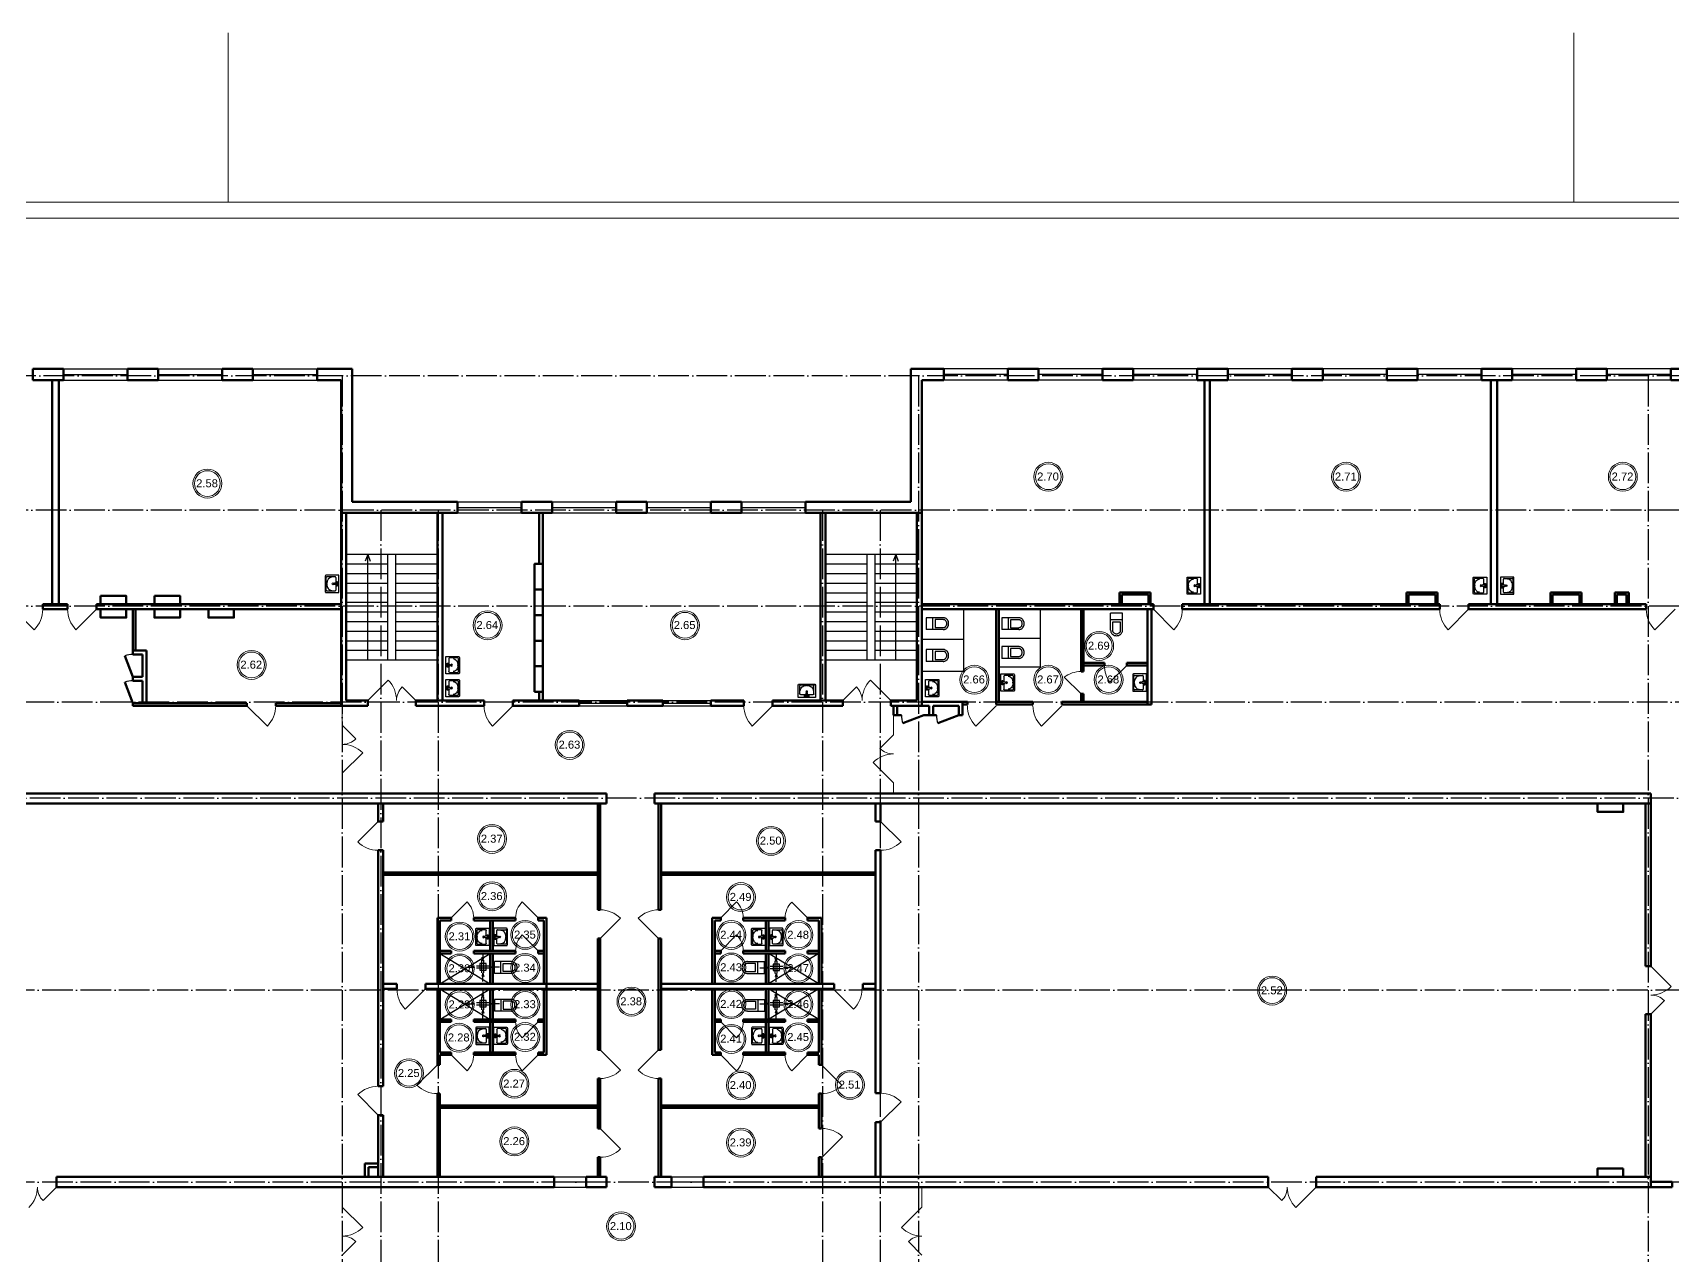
# Model space of a CAD drawing. Header units: millimetres. Extents: x 1982 to 10001982, y -1005230 to 4320529.
# Drawn here: x 2373220 to 2424440, y 1287250 to 1325444 of the extents above; entities that cross this region are included whole.
import ezdxf
from ezdxf.enums import TextEntityAlignment as Align

# ---------------------------------------------------------------- set-up
doc = ezdxf.new("R2010")
doc.units = ezdxf.units.MM
doc.linetypes.add('ACAD_ISO04W100', pattern=[30, 24, -3, 0, -3])
for name, color, linetype, lineweight in [('Level 50', 7, 'Continuous', 0), ('Двери', 250, 'Continuous', 5), ('Стены', 7, 'Continuous', 50)]:
    doc.layers.add(name, color=color, linetype=linetype, lineweight=lineweight)
for name, color, linetype in [('SANTEH', 7, 'Continuous'), ('Окна', 127, 'Continuous'), ('Оси', 30, 'Continuous'), ('размеры оси', 163, 'Continuous'), ('Сантехника', 7, 'Continuous')]:
    doc.layers.add(name, color=color, linetype=linetype)
doc.styles.add('Style-Arial', font='arial.ttf')

# ---------------------------------------------------------------- blocks, each defined once
blk = doc.blocks.new('Rac7')
at = {"color": 0}
for p, q in [((-39501, -24232), (-39501, -23830)), ((-39474, -23808), (-38988, -23808)), ((-39457, -23859), (-39457, -24115)), ((-39032, -23838), (-39430, -23838)), ((-39221, -23855), (-39241, -23855)), ((-39005, -24115), (-39005, -23859)), ((-39005, -23859), (-39005, -23859)), ((-38961, -23830), (-38961, -24232)), ((-38961, -24232), (-39501, -24232)), ((-39430, -24136), (-39253, -24136)), ((-39297, -24164), (-39253, -24164)), ((-39297, -24194), (-39297, -24164)), ((-39165, -24194), (-39297, -24194)), ((-39253, -24186), (-39253, -24094)), ((-39253, -24186), (-39209, -24186)), ((-39209, -24186), (-39209, -24094)), ((-39209, -24136), (-39032, -24136)), ((-39209, -24164), (-39165, -24164)), ((-39165, -24164), (-39165, -24194))]:
    blk.add_line(p, q, dxfattribs=at)
at = {"color": 0, "extrusion": (0, 0, -1)}
for centre, major_axis, start_param, end_param in [((-39474, -23830), (-27, 0), 0, 1.570796), ((-39430, -23859), (-27, 0), 0, 1.570796), ((-39241, -24007), (-194, 0), 0, 1.570796), ((-39221, -24007), (-194, 0), 1.570796, 3.141593), ((-39032, -23859), (-27, 0), 1.570796, 3.141593), ((-38988, -23830), (-27, 0), 1.570796, 3.141593), ((-39430, -24115), (-27, 0), -1.570796, 0), ((-39231, -24104), (-25.3, 0), 0.552816, 2.588777), ((-39032, -24115), (-27, 0), -3.141593, -1.570796)]:
    blk.add_ellipse(centre, major_axis=major_axis, ratio=0.785714, start_param=start_param, end_param=end_param, dxfattribs=at)
blk.add_ellipse((-39231, -24048), major_axis=(-27.9, 0), ratio=0.785714, dxfattribs=at)
blk = doc.blocks.new('WC With Cistern_103')
at = {"layer": 'SANTEH', "linetype": 'Continuous'}
for p, q in [((0, 170), (0, 700)), ((370, 700), (0, 700)), ((370, 170), (370, 700)), ((370, 500), (0, 500)), ((60, 425), (60, 170)), ((310, 425), (60, 425)), ((310, 170), (310, 425))]:
    blk.add_line(p, q, dxfattribs=at)
for points in [[(0, 170), (1, 151), (4, 133), (10, 115), (17, 97), (27, 81), (38, 66), (51, 52), (65, 40)], [(60, 170), (61, 158), (63, 146), (66, 135), (71, 124), (77, 114), (84, 104), (92, 96), (101, 88)], [(65, 40), (92, 23), (122, 10), (153, 3), (185, 0), (217, 3), (248, 10), (278, 23), (305, 40)], [(101, 88), (120, 76), (141, 67), (163, 62), (185, 60), (207, 62), (229, 67), (250, 76), (269, 88)], [(269, 88), (278, 96), (286, 104), (293, 114), (299, 124), (304, 135), (307, 146), (309, 158), (310, 170)], [(305, 40), (319, 52), (332, 66), (343, 81), (353, 97), (360, 115), (366, 133), (369, 151), (370, 170)]]:
    blk.add_lwpolyline(points, dxfattribs=at)
blk = doc.blocks.new('*U49')
at = {"color": 7, "linetype": 'Continuous', "lineweight": 0}
for p, q in [((-21.025, 29.7), (-21.025, 34.988)), ((21.025, 29.7), (21.025, 34.988))]:
    blk.add_line(p, q, dxfattribs=at)
at = {"color": 7, "linetype": 'Continuous', "lineweight": 0, "flags": 128}
blk.add_lwpolyline([(63.075, 29.7), (63.075, -29.7), (-63.075, -29.7), (-63.075, 29.7), (63.075, 29.7)], close=True, dxfattribs=at)
at = {"layer": 'Level 50', "color": 7, "linetype": 'Continuous', "lineweight": 13}
blk.add_line((62.575, 29.2), (-61.075, 29.2), dxfattribs=at)
blk = doc.blocks.new('*U128')
at = {"layer": 'размеры оси', "color": 7}
for p, q in [((-259, -5), (-361, 25)), ((-196, 42), (203, 42)), ((-39, -186), (-39, 212)), ((-6, 191), (-36, 293)), ((-6, 449), (-6, 191)), ((-6, 191), (24, 293)), ((31, -186), (31, 212)), ((259, -5), (361, 25)), ((-517, -5), (-259, -5)), ((-259, -5), (-361, -35)), ((-196, -29), (203, -29)), ((-6, -191), (-36, -293)), ((-6, -449), (-6, -191)), ((-6, -191), (24, -293)), ((517, -5), (259, -5)), ((259, -5), (361, -35))]:
    blk.add_line(p, q, dxfattribs=at)
blk.add_3dface([(-102, -94), (98, -94), (98, 106), (-102, 106)], dxfattribs=at)

msp = doc.modelspace()

# ---------------------------------------------------------------- linework, layer by layer
for p, q in [((2385860.421, 1309140.265), (2383010.421, 1309140.265)), ((2384310.421, 1308840.265), (2383010.421, 1308840.265)), ((2383686.91, 1309140.265), (2383609.386, 1308932.421)), ((2383686.91, 1305840.265), (2383686.91, 1309140.265)), ((2383686.91, 1309140.265), (2383764.435, 1308932.421)), ((2384310.421, 1305840.265), (2384310.421, 1309140.265)), ((2384560.421, 1305840.265), (2384560.421, 1309140.265)), ((2385860.421, 1308840.265), (2384560.421, 1308840.265)), ((2400840.421, 1309140.265), (2397990.421, 1309140.265)), ((2399290.421, 1308840.265), (2397990.421, 1308840.265)), ((2399290.421, 1305840.265), (2399290.421, 1309140.265)), ((2399540.421, 1305840.265), (2399540.421, 1309140.265)), ((2400840.421, 1308840.265), (2399540.421, 1308840.265)), ((2400180.41, 1309140.265), (2400102.885, 1308932.421)), ((2400180.41, 1305840.265), (2400180.41, 1309140.265)), ((2400180.41, 1309140.265), (2400257.935, 1308932.421)), ((2384310.421, 1308540.265), (2383010.421, 1308540.265)), ((2384310.421, 1308240.265), (2383010.421, 1308240.265)), ((2385860.421, 1308540.265), (2384560.421, 1308540.265)), ((2385860.421, 1308240.265), (2384560.421, 1308240.265)), ((2399290.421, 1308540.265), (2397990.421, 1308540.265)), ((2399290.421, 1308240.265), (2397990.421, 1308240.265)), ((2400840.421, 1308540.265), (2399540.421, 1308540.265)), ((2400840.421, 1308240.265), (2399540.421, 1308240.265)), ((2384310.421, 1307940.265), (2383010.421, 1307940.265)), ((2385860.421, 1307940.265), (2384560.421, 1307940.265)), ((2399290.421, 1307940.265), (2397990.421, 1307940.265)), ((2400840.421, 1307940.265), (2399540.421, 1307940.265)), ((2384310.421, 1307640.265), (2383010.421, 1307640.265)), ((2384310.421, 1307340.265), (2383010.421, 1307340.265)), ((2385860.421, 1307640.265), (2384560.421, 1307640.265)), ((2385860.421, 1307340.265), (2384560.421, 1307340.265)), ((2399290.421, 1307640.265), (2397990.421, 1307640.265)), ((2399290.421, 1307340.265), (2397990.421, 1307340.265)), ((2400840.421, 1307640.265), (2399540.421, 1307640.265)), ((2400840.421, 1307340.265), (2399540.421, 1307340.265)), ((2384310.421, 1307040.265), (2383010.421, 1307040.265)), ((2384310.421, 1306740.265), (2383010.421, 1306740.265)), ((2385860.421, 1307040.265), (2384560.421, 1307040.265)), ((2385860.421, 1306740.265), (2384560.421, 1306740.265)), ((2399290.421, 1307040.265), (2397990.421, 1307040.265)), ((2399290.421, 1306740.265), (2397990.421, 1306740.265)), ((2400840.421, 1307040.265), (2399540.421, 1307040.265)), ((2400840.421, 1306740.265), (2399540.421, 1306740.265)), ((2384310.421, 1306440.265), (2383010.421, 1306440.265)), ((2384310.421, 1306140.265), (2383010.421, 1306140.265)), ((2385860.421, 1306440.265), (2384560.421, 1306440.265)), ((2385860.421, 1306140.265), (2384560.421, 1306140.265)), ((2399290.421, 1306440.265), (2397990.421, 1306440.265)), ((2399290.421, 1306140.265), (2397990.421, 1306140.265)), ((2400840.421, 1306440.265), (2399540.421, 1306440.265)), ((2400840.421, 1306140.265), (2399540.421, 1306140.265)), ((2385860.421, 1305840.265), (2383010.421, 1305840.265)), ((2400840.421, 1305840.265), (2397990.421, 1305840.265)), ((2390286.195, 1304580.265), (2391786.195, 1304580.265)), ((2392905.421, 1304580.265), (2394405.421, 1304580.265)), ((2390286.195, 1304500.265), (2391786.195, 1304500.265)), ((2390286.195, 1304420.265), (2391786.195, 1304420.265)), ((2392905.421, 1304500.265), (2394405.421, 1304500.265)), ((2392905.421, 1304420.265), (2394405.421, 1304420.265)), ((2385940.421, 1295730.265), (2387514.975, 1296680.265)), ((2385940.421, 1296680.265), (2387514.975, 1295730.265)), ((2397780.421, 1295730.265), (2396205.867, 1296680.265)), ((2397780.421, 1296680.265), (2396205.867, 1295730.265)), ((2385940.421, 1295568.936), (2387514.975, 1294618.936)), ((2385940.421, 1294618.936), (2387514.975, 1295568.936)), ((2397780.421, 1295568.936), (2396205.867, 1294618.936)), ((2397780.421, 1294618.936), (2396205.867, 1295568.936)), ((2389504.975, 1289700.265), (2390504.975, 1289700.265)), ((2389504.975, 1289540.265), (2390504.975, 1289540.265)), ((2389504.975, 1289380.265), (2390504.975, 1289380.265)), ((2393174.975, 1289700.265), (2394174.975, 1289700.265)), ((2393174.975, 1289540.265), (2394174.975, 1289540.265)), ((2393174.975, 1289380.265), (2394174.975, 1289380.265))]:
    msp.add_line(p, q)
at = {"color": 7, "linetype": 'Continuous', "lineweight": 13}
for centre, radius in [((2378674.779, 1311360.483), 452.013), ((2378674.779, 1311360.483), 402.013), ((2404948.592, 1311572.469), 452.013), ((2404948.592, 1311572.469), 402.013), ((2414252.143, 1311572.469), 452.013), ((2414252.143, 1311572.469), 402.013), ((2422897.8, 1311572.469), 452.013), ((2422897.8, 1311572.469), 402.013), ((2387430.623, 1306932.728), 452.013), ((2387430.623, 1306932.728), 402.013), ((2393596.351, 1306932.728), 452.013), ((2393596.351, 1306932.728), 402.013), ((2406537.394, 1306287.13), 452.013), ((2406537.394, 1306287.13), 402.013), ((2380055.506, 1305693.695), 452.013), ((2380055.506, 1305693.695), 402.013), ((2402637.973, 1305231.394), 452.013), ((2402637.973, 1305231.394), 402.013), ((2404948.592, 1305231.394), 452.013), ((2404948.592, 1305231.394), 402.013), ((2406832.62, 1305231.394), 452.013), ((2406832.62, 1305231.394), 402.013), ((2389997.102, 1303194.525), 452.013), ((2389997.102, 1303194.525), 402.013), ((2387568.802, 1300257.176), 452.013), ((2387568.802, 1300257.176), 402.013), ((2396285.547, 1300196.837), 452.013), ((2396285.547, 1300196.837), 402.013), ((2387568.802, 1298464.384), 452.013), ((2387568.802, 1298464.384), 402.013), ((2395345.073, 1298438.679), 452.013), ((2395345.073, 1298438.679), 402.013), ((2386559.52, 1297206.726), 452.013), ((2386559.52, 1297206.726), 402.013), ((2388606.045, 1297259.761), 452.013), ((2388606.045, 1297259.761), 402.013), ((2395047.301, 1297255.768), 452.013), ((2395047.301, 1297255.768), 402.013), ((2397142.225, 1297254.962), 452.013), ((2397142.225, 1297254.962), 402.013), ((2386559.52, 1296208.489), 452.013), ((2386559.52, 1296208.489), 402.013), ((2388606.045, 1296227.287), 452.013), ((2388606.045, 1296227.287), 402.013), ((2395047.301, 1296239.675), 452.013), ((2395047.301, 1296239.675), 402.013), ((2397142.225, 1296212.035), 452.013), ((2397142.225, 1296212.035), 402.013), ((2411941.763, 1295518.586), 452.013), ((2411941.763, 1295518.586), 402.013), ((2386559.52, 1295079.494), 452.013), ((2386559.52, 1295079.494), 402.013), ((2388606.045, 1295085.88), 452.013), ((2388606.045, 1295085.88), 402.013), ((2391925.501, 1295174.453), 452.013), ((2391925.501, 1295174.453), 402.013), ((2395047.301, 1295094.175), 452.013), ((2395047.301, 1295094.175), 402.013), ((2397142.225, 1295087.765), 452.013), ((2397142.225, 1295087.765), 402.013), ((2386538.283, 1294046.685), 452.013), ((2386538.283, 1294046.685), 402.013), ((2388606.045, 1294066.811), 452.013), ((2388606.045, 1294066.811), 402.013), ((2395047.301, 1294008.568), 452.013), ((2395047.301, 1294008.568), 402.013), ((2397142.225, 1294059.408), 452.013), ((2397142.225, 1294059.408), 402.013), ((2384976.464, 1292934.641), 452.013), ((2384976.464, 1292934.641), 402.013), ((2388268.877, 1292605.619), 452.013), ((2388268.877, 1292605.619), 402.013), ((2395345.073, 1292560.211), 452.013), ((2395345.073, 1292560.211), 402.013), ((2398751.48, 1292573.065), 452.013), ((2398751.48, 1292573.065), 402.013), ((2388268.877, 1290805.883), 452.013), ((2388268.877, 1290805.883), 402.013), ((2395345.073, 1290767.394), 452.013), ((2395345.073, 1290767.394), 402.013), ((2391601.514, 1288153.164), 452.013), ((2391601.514, 1288153.164), 402.013)]:
    msp.add_circle(centre, radius, dxfattribs=at)
at = {"layer": 'SANTEH'}
for p, q in [((2402300.421, 1307430.265), (2402300.421, 1305485.946)), ((2404700.421, 1305630.265), (2404700.421, 1307430.265)), ((2402300.421, 1306483.371), (2401023.406, 1306483.371)), ((2403400.421, 1306530.265), (2404700.421, 1306530.265)), ((2403400.421, 1305630.265), (2404700.421, 1305630.265)), ((2402300.421, 1305485.946), (2401023.406, 1305485.946))]:
    msp.add_line(p, q, dxfattribs=at)
for centre, start, end in [((2376350.421, 1305320.265), 90, 111.0579294), ((2376350.421, 1304500.265), 90, 111.0579294), ((2401057.315, 1304120.265), 180, 201.0579294), ((2402150.421, 1304120.265), 180, 201.0579294)]:
    msp.add_arc(centre, 700, start, end, dxfattribs=at)
at = {"layer": 'Двери'}
for p, q in [((2372631.927, 1307430.265), (2373268.323, 1306793.869)), ((2375205.971, 1307430.265), (2374569.575, 1306793.869)), ((2408233.464, 1307430.265), (2408869.86, 1306793.869)), ((2418077.867, 1307430.265), (2417441.471, 1306793.869)), ((2424529.252, 1307430.265), (2423892.856, 1306793.869)), ((2407400.421, 1305680.265), (2406871.931, 1305151.775)), ((2383685.421, 1304580.265), (2384321.817, 1305216.661)), ((2400030.421, 1304580.265), (2399394.025, 1305216.661)), ((2405970.421, 1304785.573), (2405441.931, 1305314.064)), ((2385185.421, 1304580.265), (2384761.157, 1305004.529)), ((2398530.421, 1304580.265), (2398954.685, 1305004.529)), ((2379912.512, 1304420.265), (2380548.908, 1303783.869)), ((2382890.421, 1304420.265), (2382890.421, 1303810.265)), ((2388220.421, 1304420.265), (2387584.025, 1303783.869)), ((2396334.824, 1304420.265), (2395698.428, 1303783.869)), ((2400110.421, 1304120.265), (2400110.421, 1303510.265)), ((2403320.421, 1304420.265), (2402684.025, 1303783.869)), ((2405367.619, 1304420.265), (2404731.223, 1303783.869)), ((2382890.421, 1303810.265), (2383314.685, 1303386.001)), ((2400110.421, 1303510.265), (2399686.157, 1303086.001)), ((2382890.421, 1302310.265), (2383526.817, 1302946.661)), ((2400110.421, 1302010.265), (2399474.025, 1302646.661)), ((2382890.421, 1302310.265), (2382890.421, 1301680.265)), ((2400110.421, 1302010.265), (2400110.421, 1301690.265)), ((2384010.421, 1300800.929), (2383374.025, 1300164.533)), ((2399710.421, 1300800.929), (2400346.817, 1300164.533)), ((2386294.975, 1297791.594), (2386789.949, 1298286.569)), ((2389004.975, 1297791.594), (2388510, 1298286.569)), ((2394715.867, 1297791.594), (2395210.842, 1298286.569)), ((2397425.867, 1297790.265), (2396930.892, 1298285.24)), ((2390950.421, 1297140.929), (2391586.817, 1297777.326)), ((2392770.421, 1297140.929), (2392134.025, 1297777.326)), ((2389004.975, 1296761.594), (2388510, 1297256.569)), ((2394715.867, 1296761.594), (2395210.842, 1297256.569)), ((2423770.421, 1296280.265), (2424406.817, 1295643.869)), ((2385494.975, 1295570.265), (2384858.579, 1294933.869)), ((2398225.867, 1295570.265), (2398862.263, 1294933.869)), ((2423770.421, 1294780.265), (2424194.685, 1295204.529)), ((2389004.975, 1294538.936), (2388510, 1294043.961)), ((2394715.867, 1294538.936), (2395210.842, 1294043.961)), ((2386294.975, 1293508.936), (2386789.949, 1293013.961)), ((2389004.975, 1293508.936), (2388510, 1293013.961)), ((2390950.421, 1293670.929), (2391586.817, 1293034.533)), ((2392770.421, 1293670.929), (2392134.025, 1293034.533)), ((2394715.867, 1293508.936), (2395210.842, 1293013.961)), ((2397425.867, 1293510.265), (2396930.892, 1293015.29)), ((2385860.421, 1293199.6), (2385224.025, 1292563.204)), ((2397860.421, 1293199.6), (2398496.817, 1292563.204)), ((2384010.421, 1291630.929), (2383374.025, 1292267.326)), ((2399710.421, 1291410.929), (2400346.817, 1292047.326)), ((2390950.421, 1291210.929), (2391586.817, 1290574.533)), ((2397880.421, 1290310.929), (2398516.817, 1290947.326)), ((2373964.975, 1289380.265), (2373540.711, 1288956.001)), ((2382890.421, 1288750.265), (2382890.421, 1289380.265)), ((2401000.421, 1288750.265), (2401000.421, 1289380.265)), ((2411814.975, 1289380.265), (2412239.239, 1288956.001)), ((2413314.975, 1289380.265), (2412678.579, 1288743.869)), ((2382890.421, 1288750.265), (2383526.817, 1288113.869)), ((2401000.421, 1288750.265), (2400364.025, 1288113.869)), ((2382890.421, 1287250.265), (2383314.685, 1287674.529)), ((2401000.421, 1287250.265), (2400576.157, 1287674.529))]:
    msp.add_line(p, q, dxfattribs=at)
for centre, radius, start, end in [((2372631.927, 1307430.265), 900, 315, 0), ((2375205.971, 1307430.265), 900, 180, 225), ((2408233.464, 1307430.265), 900, 315, 0), ((2418077.867, 1307430.265), 900, 180, 225), ((2424529.252, 1307430.265), 900, 180, 225), ((2407600.421, 1305680.265), 900, 180, 215.959369), ((2383685.421, 1304580.265), 900, 0, 45), ((2400030.421, 1304580.265), 900, 135, 180), ((2405970.421, 1304585.573), 900, 90, 125.959369), ((2385185.421, 1304580.265), 600, 135, 180), ((2398530.421, 1304580.265), 600, 0, 45), ((2379912.512, 1304420.265), 900, 315, 0), ((2388220.421, 1304420.265), 900, 180, 225), ((2396334.824, 1304420.265), 900, 180, 225), ((2403320.421, 1304420.265), 900, 180, 225), ((2405367.619, 1304420.265), 900, 180, 225), ((2382890.421, 1303810.265), 600, 270, 315), ((2382890.421, 1302310.265), 900, 45, 90), ((2400110.421, 1303510.265), 600, 225, 270), ((2400110.421, 1302010.265), 900, 90, 135), ((2384010.421, 1300800.929), 900, 225, 270), ((2399710.421, 1300800.929), 900, 270, 315), ((2386294.975, 1297791.594), 700, 0, 45), ((2389004.975, 1297791.594), 700, 135, 180), ((2390950.421, 1297140.929), 900, 45, 90), ((2392770.421, 1297140.929), 900, 90, 135), ((2394715.867, 1297791.594), 700, 0, 45), ((2397425.867, 1297790.265), 700, 135, 180), ((2389004.975, 1296761.594), 700, 135, 180), ((2394715.867, 1296761.594), 700, 0, 45), ((2385494.975, 1295570.265), 900, 180, 225), ((2398225.867, 1295570.265), 900, 315, 0), ((2423770.421, 1296280.265), 900, 270, 315), ((2423770.421, 1294780.265), 600, 45, 90), ((2386294.975, 1293508.936), 900, 0, 0), ((2389004.975, 1294538.936), 700, 180, 225), ((2394715.867, 1294538.936), 700, 315, 0), ((2386294.975, 1293508.936), 700, 315, 0), ((2389004.975, 1293508.936), 700, 180, 225), ((2394715.867, 1293508.936), 700, 315, 0), ((2397425.867, 1293510.265), 700, 180, 225), ((2390950.421, 1293670.929), 900, 270, 315), ((2392770.421, 1293670.929), 900, 225, 270), ((2384010.421, 1291630.929), 900, 90, 135), ((2385860.421, 1293199.6), 900, 225, 270), ((2397860.421, 1293199.6), 900, 270, 315), ((2399710.421, 1291410.929), 900, 45, 90), ((2397880.421, 1290310.929), 900, 45, 90), ((2390950.421, 1291210.929), 900, 270, 315), ((2372464.975, 1289380.265), 900, 315, 0), ((2373964.975, 1289380.265), 600, 180, 225), ((2411814.975, 1289380.265), 600, 315, 0), ((2413314.975, 1289380.265), 900, 180, 225), ((2382890.421, 1288750.265), 900, 270, 315), ((2382890.421, 1287250.265), 600, 45, 90), ((2401000.421, 1288750.265), 900, 225, 270), ((2401000.421, 1287250.265), 600, 90, 135)]:
    msp.add_arc(centre, radius, start, end, dxfattribs=at)
at = {"layer": 'Окна'}
for p, q in [((2374180.421, 1314940.265), (2376180.421, 1314940.265)), ((2377140.421, 1314940.265), (2379140.421, 1314940.265)), ((2380100.421, 1314940.265), (2382100.421, 1314940.265)), ((2403680.421, 1314940.265), (2401680.421, 1314940.265)), ((2406640.421, 1314940.265), (2404640.421, 1314940.265)), ((2409600.421, 1314940.265), (2407600.421, 1314940.265)), ((2412560.421, 1314940.265), (2410560.421, 1314940.265)), ((2415520.421, 1314940.265), (2413520.421, 1314940.265)), ((2418480.421, 1314940.265), (2416480.421, 1314940.265)), ((2421440.421, 1314940.265), (2419440.421, 1314940.265)), ((2424400.421, 1314940.265), (2422400.421, 1314940.265)), ((2374180.421, 1314765.265), (2376180.421, 1314765.265)), ((2374180.421, 1314590.265), (2376180.421, 1314590.265)), ((2377140.421, 1314765.265), (2379140.421, 1314765.265)), ((2377140.421, 1314590.265), (2379140.421, 1314590.265)), ((2380100.421, 1314765.265), (2382100.421, 1314765.265)), ((2380100.421, 1314590.265), (2382100.421, 1314590.265)), ((2403680.421, 1314765.265), (2401680.421, 1314765.265)), ((2403680.421, 1314590.265), (2401680.421, 1314590.265)), ((2406640.421, 1314765.265), (2404640.421, 1314765.265)), ((2406640.421, 1314590.265), (2404640.421, 1314590.265)), ((2409600.421, 1314765.265), (2407600.421, 1314765.265)), ((2409600.421, 1314590.265), (2407600.421, 1314590.265)), ((2412560.421, 1314765.265), (2410560.421, 1314765.265)), ((2412560.421, 1314590.265), (2410560.421, 1314590.265)), ((2415520.421, 1314765.265), (2413520.421, 1314765.265)), ((2415520.421, 1314590.265), (2413520.421, 1314590.265)), ((2418480.421, 1314765.265), (2416480.421, 1314765.265)), ((2418480.421, 1314590.265), (2416480.421, 1314590.265)), ((2421440.421, 1314765.265), (2419440.421, 1314765.265)), ((2421440.421, 1314590.265), (2419440.421, 1314590.265)), ((2424400.421, 1314765.265), (2422400.421, 1314765.265)), ((2424400.421, 1314590.265), (2422400.421, 1314590.265)), ((2386485.421, 1310790.265), (2388485.421, 1310790.265)), ((2389445.421, 1310790.265), (2391445.421, 1310790.265)), ((2392405.421, 1310790.265), (2394405.421, 1310790.265)), ((2395365.421, 1310790.265), (2397365.421, 1310790.265)), ((2386485.421, 1310615.265), (2388485.421, 1310615.265)), ((2386485.421, 1310440.265), (2388485.421, 1310440.265)), ((2389445.421, 1310615.265), (2391445.421, 1310615.265)), ((2389445.421, 1310440.265), (2391445.421, 1310440.265)), ((2392405.421, 1310615.265), (2394405.421, 1310615.265)), ((2392405.421, 1310440.265), (2394405.421, 1310440.265)), ((2395365.421, 1310615.265), (2397365.421, 1310615.265)), ((2395365.421, 1310440.265), (2397365.421, 1310440.265)), ((2392405.421, 1304580.265), (2392905.421, 1304580.265))]:
    msp.add_line(p, q, dxfattribs=at)
at = {"layer": 'Оси', "linetype": 'ACAD_ISO04W100', "ltscale": 40}
for p, q in [((2428521.122, 1314730.265), (2343540.724, 1314730.265)), ((2382890.421, 1314730.265), (2382890.421, 1270708.888)), ((2400890.421, 1314730.265), (2400890.421, 1270708.888)), ((2423690.421, 1314730.265), (2423690.421, 1270708.888)), ((2428276.32, 1310530.265), (2343540.724, 1310530.265)), ((2384090.421, 1310530.265), (2384090.421, 1270708.888)), ((2385890.421, 1310530.265), (2385890.421, 1270708.888)), ((2397890.421, 1310530.265), (2397890.421, 1270708.888)), ((2399690.421, 1310530.265), (2399690.421, 1270708.888)), ((2428276.32, 1307530.265), (2343540.724, 1307530.265)), ((2427890.421, 1304530.265), (2343540.724, 1304530.265)), ((2434090.421, 1301530.265), (2343540.724, 1301530.265)), ((2434475.298, 1295530.265), (2343540.724, 1295530.265)), ((2434475.298, 1289530.265), (2343540.724, 1289530.265))]:
    msp.add_line(p, q, dxfattribs=at)
at = {"layer": 'Стены'}
for p, q in [((2373220.421, 1314940.265), (2374180.421, 1314940.265)), ((2373220.421, 1314590.265), (2373220.421, 1314940.265)), ((2374180.421, 1314590.265), (2374180.421, 1314940.265)), ((2376180.421, 1314940.265), (2377140.421, 1314940.265)), ((2376180.421, 1314590.265), (2376180.421, 1314940.265)), ((2377140.421, 1314590.265), (2377140.421, 1314940.265)), ((2379140.421, 1314940.265), (2380100.421, 1314940.265)), ((2379140.421, 1314590.265), (2379140.421, 1314940.265)), ((2380100.421, 1314590.265), (2380100.421, 1314940.265)), ((2382100.421, 1314940.265), (2383200.421, 1314940.265)), ((2382100.421, 1314590.265), (2382100.421, 1314940.265)), ((2383200.421, 1310790.265), (2383200.421, 1314940.265)), ((2400650.421, 1314940.265), (2400650.421, 1310790.265)), ((2401680.421, 1314940.265), (2400650.421, 1314940.265)), ((2401680.421, 1314590.265), (2401680.421, 1314940.265)), ((2404640.421, 1314940.265), (2403680.421, 1314940.265)), ((2403680.421, 1314590.265), (2403680.421, 1314940.265)), ((2404640.421, 1314590.265), (2404640.421, 1314940.265)), ((2407600.421, 1314940.265), (2406640.421, 1314940.265)), ((2406640.421, 1314590.265), (2406640.421, 1314940.265)), ((2407600.421, 1314590.265), (2407600.421, 1314940.265)), ((2410560.421, 1314940.265), (2409600.421, 1314940.265)), ((2409600.421, 1314590.265), (2409600.421, 1314940.265)), ((2410560.421, 1314590.265), (2410560.421, 1314940.265)), ((2413520.421, 1314940.265), (2412560.421, 1314940.265)), ((2412560.421, 1314590.265), (2412560.421, 1314940.265)), ((2413520.421, 1314590.265), (2413520.421, 1314940.265)), ((2416480.421, 1314940.265), (2415520.421, 1314940.265)), ((2415520.421, 1314590.265), (2415520.421, 1314940.265)), ((2416480.421, 1314590.265), (2416480.421, 1314940.265)), ((2419440.421, 1314940.265), (2418480.421, 1314940.265)), ((2418480.421, 1314590.265), (2418480.421, 1314940.265)), ((2419440.421, 1314590.265), (2419440.421, 1314940.265)), ((2422400.421, 1314940.265), (2421440.421, 1314940.265)), ((2421440.421, 1314590.265), (2421440.421, 1314940.265)), ((2422400.421, 1314590.265), (2422400.421, 1314940.265)), ((2425360.421, 1314940.265), (2424400.421, 1314940.265)), ((2424400.421, 1314590.265), (2424400.421, 1314940.265)), ((2373220.421, 1314590.265), (2374180.421, 1314590.265)), ((2373830.421, 1307590.265), (2373830.421, 1314590.265)), ((2374030.421, 1307590.265), (2374030.421, 1314590.265)), ((2376180.421, 1314590.265), (2377140.421, 1314590.265)), ((2379140.421, 1314590.265), (2380100.421, 1314590.265)), ((2382100.421, 1314590.265), (2382850.421, 1314590.265)), ((2382850.421, 1304420.265), (2382850.421, 1314590.265)), ((2401000.421, 1314590.265), (2401000.421, 1310440.265)), ((2401680.421, 1314590.265), (2401000.421, 1314590.265)), ((2404640.421, 1314590.265), (2403680.421, 1314590.265)), ((2407600.421, 1314590.265), (2406640.421, 1314590.265)), ((2410560.421, 1314590.265), (2409600.421, 1314590.265)), ((2409830.421, 1314590.265), (2409830.421, 1307590.265)), ((2409990.421, 1314590.265), (2409990.421, 1307590.265)), ((2413520.421, 1314590.265), (2412560.421, 1314590.265)), ((2416480.421, 1314590.265), (2415520.421, 1314590.265)), ((2419440.421, 1314590.265), (2418480.421, 1314590.265)), ((2418770.421, 1314590.265), (2418770.421, 1307590.265)), ((2418970.421, 1314590.265), (2418970.421, 1307590.265)), ((2422400.421, 1314590.265), (2421440.421, 1314590.265)), ((2425360.421, 1314590.265), (2424400.421, 1314590.265)), ((2386485.421, 1310790.265), (2383200.421, 1310790.265)), ((2386485.421, 1310790.265), (2386485.421, 1310440.265)), ((2389445.421, 1310790.265), (2388485.421, 1310790.265)), ((2388485.421, 1310790.265), (2388485.421, 1310440.265)), ((2389445.421, 1310790.265), (2389445.421, 1310440.265)), ((2392405.421, 1310790.265), (2391445.421, 1310790.265)), ((2391445.421, 1310790.265), (2391445.421, 1310440.265)), ((2392405.421, 1310790.265), (2392405.421, 1310440.265)), ((2395365.421, 1310790.265), (2394405.421, 1310790.265)), ((2394405.421, 1310790.265), (2394405.421, 1310440.265)), ((2395365.421, 1310790.265), (2395365.421, 1310440.265)), ((2400650.421, 1310790.265), (2397365.421, 1310790.265)), ((2397365.421, 1310790.265), (2397365.421, 1310440.265)), ((2386485.421, 1310440.265), (2382850.421, 1310440.265)), ((2383010.421, 1304580.265), (2383010.421, 1310440.265)), ((2385860.421, 1304580.265), (2385860.421, 1310440.265)), ((2386020.421, 1304580.265), (2386020.421, 1310440.265)), ((2389445.421, 1310440.265), (2388485.421, 1310440.265)), ((2389040.421, 1308850.265), (2389040.421, 1310440.265)), ((2389160.421, 1304580.265), (2389160.421, 1310440.265)), ((2392405.421, 1310440.265), (2391445.421, 1310440.265)), ((2395365.421, 1310440.265), (2394405.421, 1310440.265)), ((2401000.421, 1310440.265), (2397365.421, 1310440.265)), ((2397830.421, 1304580.265), (2397830.421, 1310440.265)), ((2397990.421, 1304580.265), (2397990.421, 1310440.265)), ((2400840.421, 1304580.265), (2400840.421, 1310440.265)), ((2401000.421, 1304420.265), (2401000.421, 1310440.265)), ((2407175.421, 1307955.265), (2407175.421, 1307590.265)), ((2407175.421, 1307955.265), (2408145.421, 1307955.265)), ((2407240.421, 1307890.265), (2407240.421, 1307590.265)), ((2407240.421, 1307890.265), (2408080.421, 1307890.265)), ((2408080.421, 1307890.265), (2408080.421, 1307590.265)), ((2408145.421, 1307955.265), (2408145.421, 1307590.265)), ((2416135.421, 1307955.265), (2416135.421, 1307590.265)), ((2416135.421, 1307955.265), (2417105.421, 1307955.265)), ((2416200.421, 1307890.265), (2417040.421, 1307890.265)), ((2416200.421, 1307890.265), (2416200.421, 1307590.265)), ((2417040.421, 1307890.265), (2417040.421, 1307590.265)), ((2417105.421, 1307955.265), (2417105.421, 1307590.265)), ((2420635.421, 1307955.265), (2420635.421, 1307590.265)), ((2420635.421, 1307955.265), (2421605.421, 1307955.265)), ((2420700.421, 1307890.265), (2420700.421, 1307590.265)), ((2420700.421, 1307890.265), (2421540.421, 1307890.265)), ((2421540.421, 1307890.265), (2421540.421, 1307590.265)), ((2421605.421, 1307955.265), (2421605.421, 1307590.265)), ((2422650.421, 1307955.265), (2422650.421, 1307590.265)), ((2422650.421, 1307955.265), (2423080.421, 1307955.265)), ((2422715.421, 1307890.265), (2422715.421, 1307590.265)), ((2422715.421, 1307890.265), (2423015.421, 1307890.265)), ((2423015.421, 1307890.265), (2423015.421, 1307590.265)), ((2423080.421, 1307955.265), (2423080.421, 1307590.265)), ((2373531.927, 1307590.265), (2374305.971, 1307590.265)), ((2373531.927, 1307590.265), (2373531.927, 1307430.265)), ((2373531.927, 1307430.265), (2374305.971, 1307430.265)), ((2374305.971, 1307590.265), (2374305.971, 1307430.265)), ((2375205.971, 1307590.265), (2382850.421, 1307590.265)), ((2375205.971, 1307590.265), (2375205.971, 1307430.265)), ((2375205.971, 1307430.265), (2382850.421, 1307430.265)), ((2376350.421, 1306140.265), (2376350.421, 1307430.265)), ((2376430.421, 1306140.265), (2376430.421, 1307430.265)), ((2401000.421, 1307590.265), (2408233.464, 1307590.265)), ((2401000.421, 1307430.265), (2408233.464, 1307430.265)), ((2403320.421, 1304540.265), (2403320.421, 1307430.265)), ((2403400.421, 1304540.265), (2403400.421, 1307430.265)), ((2405970.421, 1305485.573), (2405970.421, 1307430.265)), ((2406050.421, 1305485.573), (2406050.421, 1307430.265)), ((2408050.421, 1304460.265), (2408050.421, 1307430.265)), ((2408170.421, 1304460.265), (2408170.421, 1307430.265)), ((2408233.464, 1307590.265), (2408233.464, 1307430.265)), ((2409133.464, 1307590.265), (2417177.867, 1307590.265)), ((2409133.464, 1307590.265), (2409133.464, 1307430.265)), ((2409133.464, 1307430.265), (2417177.867, 1307430.265)), ((2417177.867, 1307590.265), (2417177.867, 1307430.265)), ((2418077.867, 1307590.265), (2423629.252, 1307590.265)), ((2418077.867, 1307590.265), (2418077.867, 1307430.265)), ((2418077.867, 1307430.265), (2423629.252, 1307430.265)), ((2423629.252, 1307590.265), (2423629.252, 1307430.265)), ((2376770.421, 1306140.265), (2376350.421, 1306140.265)), ((2376350.421, 1306020.265), (2376350.421, 1306140.265)), ((2376770.421, 1304500.265), (2376770.421, 1306140.265)), ((2376350.421, 1305320.265), (2376098.903, 1305973.517)), ((2376650.421, 1306020.265), (2376350.421, 1306020.265)), ((2376650.421, 1305320.265), (2376650.421, 1306020.265)), ((2406050.421, 1305760.265), (2406700.421, 1305760.265)), ((2406050.421, 1305680.265), (2406700.421, 1305680.265)), ((2406700.421, 1305760.265), (2406700.421, 1305680.265)), ((2407400.421, 1305760.265), (2408050.421, 1305760.265)), ((2407400.421, 1305760.265), (2407400.421, 1305680.265)), ((2407400.421, 1305680.265), (2408050.421, 1305680.265)), ((2376350.421, 1304500.265), (2376098.903, 1305153.517)), ((2376650.421, 1305320.265), (2376350.421, 1305320.265)), ((2376350.421, 1305200.265), (2376350.421, 1305320.265)), ((2376650.421, 1305200.265), (2376350.421, 1305200.265)), ((2376650.421, 1304500.265), (2376650.421, 1305200.265)), ((2405970.421, 1305485.573), (2406050.421, 1305485.573)), ((2383685.421, 1304580.265), (2383010.421, 1304580.265)), ((2383685.421, 1304580.265), (2383685.421, 1304420.265)), ((2387320.421, 1304580.265), (2385185.421, 1304580.265)), ((2385185.421, 1304580.265), (2385185.421, 1304420.265)), ((2387320.421, 1304580.265), (2387320.421, 1304420.265)), ((2390286.195, 1304580.265), (2388220.421, 1304580.265)), ((2388220.421, 1304580.265), (2388220.421, 1304420.265)), ((2389040.421, 1304580.265), (2389040.421, 1304850.265)), ((2390286.195, 1304580.265), (2390286.195, 1304420.265)), ((2392905.421, 1304580.265), (2391786.195, 1304580.265)), ((2391786.195, 1304580.265), (2391786.195, 1304420.265)), ((2392905.421, 1304580.265), (2392905.421, 1304420.265)), ((2395434.824, 1304580.265), (2394405.421, 1304580.265)), ((2394405.421, 1304580.265), (2394405.421, 1304420.265)), ((2395434.824, 1304580.265), (2395434.824, 1304420.265)), ((2398530.421, 1304580.265), (2396334.824, 1304580.265)), ((2396334.824, 1304580.265), (2396334.824, 1304420.265)), ((2398530.421, 1304580.265), (2398530.421, 1304420.265)), ((2400840.421, 1304580.265), (2400030.421, 1304580.265)), ((2400030.421, 1304580.265), (2400030.421, 1304420.265)), ((2405970.421, 1304540.265), (2405970.421, 1304785.573)), ((2405970.421, 1304785.573), (2406050.421, 1304785.573)), ((2406050.421, 1304540.265), (2406050.421, 1304785.573)), ((2379912.512, 1304500.265), (2376350.421, 1304500.265)), ((2376350.421, 1304420.265), (2376350.421, 1304500.265)), ((2379912.512, 1304420.265), (2376350.421, 1304420.265)), ((2379912.512, 1304500.265), (2379912.512, 1304420.265)), ((2382850.421, 1304500.265), (2380812.512, 1304500.265)), ((2380812.512, 1304500.265), (2380812.512, 1304420.265)), ((2382850.421, 1304420.265), (2380812.512, 1304420.265)), ((2383685.421, 1304420.265), (2382850.421, 1304420.265)), ((2387320.421, 1304420.265), (2385185.421, 1304420.265)), ((2390286.195, 1304420.265), (2388220.421, 1304420.265)), ((2392905.421, 1304420.265), (2391786.195, 1304420.265)), ((2395434.824, 1304420.265), (2394405.421, 1304420.265)), ((2398530.421, 1304420.265), (2396334.824, 1304420.265)), ((2401000.421, 1304420.265), (2400030.421, 1304420.265)), ((2400110.421, 1304420.265), (2400110.421, 1304120.265)), ((2400357.315, 1304120.265), (2400110.421, 1304120.265)), ((2400230.421, 1304420.265), (2400230.421, 1304120.265)), ((2401057.315, 1304120.265), (2400404.063, 1303868.747)), ((2401000.421, 1304540.265), (2402270.421, 1304540.265)), ((2401000.421, 1304420.265), (2401230.421, 1304420.265)), ((2401450.421, 1304120.265), (2401057.315, 1304120.265)), ((2401230.421, 1304420.265), (2401230.421, 1304120.265)), ((2401350.421, 1304420.265), (2401350.421, 1304120.265)), ((2401350.421, 1304420.265), (2402150.421, 1304420.265)), ((2402150.421, 1304120.265), (2401497.168, 1303868.747)), ((2402150.421, 1304420.265), (2402150.421, 1304120.265)), ((2402270.421, 1304120.265), (2402150.421, 1304120.265)), ((2402270.421, 1304540.265), (2402420.421, 1304540.265)), ((2402270.421, 1304540.265), (2402270.421, 1304120.265)), ((2402270.421, 1304460.265), (2402420.421, 1304460.265)), ((2402420.421, 1304540.265), (2402420.421, 1304460.265)), ((2403320.421, 1304540.265), (2404467.619, 1304540.265)), ((2403320.421, 1304540.265), (2403320.421, 1304460.265)), ((2403320.421, 1304460.265), (2404467.619, 1304460.265)), ((2404467.619, 1304540.265), (2404467.619, 1304460.265)), ((2405367.619, 1304540.265), (2408050.421, 1304540.265)), ((2405367.619, 1304540.265), (2405367.619, 1304460.265)), ((2405367.619, 1304460.265), (2408170.421, 1304460.265)), ((2360010.421, 1301680.265), (2391140.421, 1301680.265)), ((2391140.421, 1301360.265), (2391140.421, 1301680.265)), ((2392640.421, 1301680.265), (2423770.421, 1301680.265)), ((2392640.421, 1301360.265), (2392640.421, 1301680.265)), ((2423770.421, 1296280.265), (2423770.421, 1301680.265)), ((2360010.421, 1301360.265), (2391140.421, 1301360.265)), ((2384010.421, 1300800.929), (2384010.421, 1301360.265)), ((2384170.421, 1300800.929), (2384170.421, 1301360.265)), ((2390870.421, 1298040.929), (2390870.421, 1301360.265)), ((2390950.421, 1298040.929), (2390950.421, 1301360.265)), ((2392640.421, 1301360.265), (2423770.421, 1301360.265)), ((2392770.421, 1298040.929), (2392770.421, 1301360.265)), ((2392850.421, 1298040.929), (2392850.421, 1301360.265)), ((2399550.421, 1300800.929), (2399550.421, 1301360.265)), ((2399710.421, 1300800.929), (2399710.421, 1301360.265)), ((2423610.421, 1296280.265), (2423610.421, 1301360.265)), ((2384170.421, 1300800.929), (2384010.421, 1300800.929)), ((2399550.421, 1300800.929), (2399710.421, 1300800.929)), ((2384010.421, 1292530.929), (2384010.421, 1299900.929)), ((2384170.421, 1299900.929), (2384010.421, 1299900.929)), ((2384170.421, 1292530.929), (2384170.421, 1299900.929)), ((2399550.421, 1292310.929), (2399550.421, 1299900.929)), ((2399550.421, 1299900.929), (2399710.421, 1299900.929)), ((2399710.421, 1292310.929), (2399710.421, 1299900.929)), ((2384170.421, 1299210.265), (2390870.421, 1299210.265)), ((2384170.421, 1299130.265), (2390870.421, 1299130.265)), ((2392850.421, 1299210.265), (2399550.421, 1299210.265)), ((2392850.421, 1299130.265), (2399550.421, 1299130.265)), ((2390870.421, 1298040.929), (2390950.421, 1298040.929)), ((2392770.421, 1298040.929), (2392850.421, 1298040.929)), ((2385860.421, 1297790.265), (2386294.975, 1297790.265)), ((2385860.421, 1297790.265), (2385860.421, 1295730.265)), ((2385940.421, 1297710.265), (2386294.975, 1297710.265)), ((2385940.421, 1297710.265), (2385940.421, 1295730.265)), ((2386294.975, 1297710.265), (2386294.975, 1297790.265)), ((2386994.975, 1297790.265), (2388304.975, 1297790.265)), ((2386994.975, 1297710.265), (2386994.975, 1297790.265)), ((2386994.975, 1297710.265), (2388304.975, 1297710.265)), ((2387514.975, 1297710.265), (2387514.975, 1296760.265)), ((2387594.975, 1297710.265), (2387594.975, 1296760.265)), ((2388304.975, 1297710.265), (2388304.975, 1297790.265)), ((2389004.975, 1297791.594), (2389270.421, 1297791.594)), ((2389004.975, 1297710.265), (2389004.975, 1297790.265)), ((2389004.975, 1297710.265), (2389190.421, 1297710.265)), ((2389190.421, 1297710.265), (2389190.421, 1295730.265)), ((2389270.421, 1297790.265), (2389270.421, 1295730.265)), ((2394715.867, 1297790.265), (2394450.421, 1297790.265)), ((2394450.421, 1297790.265), (2394450.421, 1295730.265)), ((2394715.867, 1297710.265), (2394530.421, 1297710.265)), ((2394530.421, 1297710.265), (2394530.421, 1295730.265)), ((2394715.867, 1297710.265), (2394715.867, 1297790.265)), ((2396725.867, 1297790.265), (2395415.867, 1297790.265)), ((2395415.867, 1297710.265), (2395415.867, 1297790.265)), ((2396725.867, 1297710.265), (2395415.867, 1297710.265)), ((2396125.867, 1297710.265), (2396125.867, 1296760.265)), ((2396205.867, 1297710.265), (2396205.867, 1296760.265)), ((2396725.867, 1297710.265), (2396725.867, 1297790.265)), ((2397860.421, 1297790.265), (2397425.867, 1297790.265)), ((2397425.867, 1297710.265), (2397425.867, 1297790.265)), ((2397780.421, 1297710.265), (2397425.867, 1297710.265)), ((2397780.421, 1297710.265), (2397780.421, 1295730.265)), ((2397860.421, 1297790.265), (2397860.421, 1295730.265)), ((2389270.421, 1293670.929), (2389270.421, 1297140.929)), ((2390870.421, 1293670.929), (2390870.421, 1297140.929)), ((2390870.421, 1297140.929), (2390950.421, 1297140.929)), ((2390950.421, 1293670.929), (2390950.421, 1297140.929)), ((2392770.421, 1293670.929), (2392770.421, 1297140.929)), ((2392770.421, 1297140.929), (2392850.421, 1297140.929)), ((2392850.421, 1293670.929), (2392850.421, 1297140.929)), ((2386294.975, 1296760.265), (2385940.421, 1296760.265)), ((2386294.975, 1296680.265), (2385940.421, 1296680.265)), ((2386294.975, 1296680.265), (2386294.975, 1296760.265)), ((2388304.975, 1296760.265), (2386994.975, 1296760.265)), ((2386994.975, 1296680.265), (2386994.975, 1296760.265)), ((2388304.975, 1296680.265), (2386994.975, 1296680.265)), ((2387514.975, 1296680.265), (2387514.975, 1295730.265)), ((2387594.975, 1296680.265), (2387594.975, 1295730.265)), ((2388304.975, 1296680.265), (2388304.975, 1296760.265)), ((2389190.421, 1296760.265), (2389004.975, 1296760.265)), ((2389004.975, 1296680.265), (2389004.975, 1296760.265)), ((2389190.421, 1296680.265), (2389004.975, 1296680.265)), ((2394530.421, 1296760.265), (2394715.867, 1296760.265)), ((2394530.421, 1296680.265), (2394715.867, 1296680.265)), ((2394715.867, 1296680.265), (2394715.867, 1296760.265)), ((2395415.867, 1296760.265), (2396725.867, 1296760.265)), ((2395415.867, 1296680.265), (2395415.867, 1296760.265)), ((2395415.867, 1296680.265), (2396725.867, 1296680.265)), ((2396125.867, 1296680.265), (2396125.867, 1295730.265)), ((2396205.867, 1296680.265), (2396205.867, 1295730.265)), ((2396725.867, 1296680.265), (2396725.867, 1296760.265)), ((2397425.867, 1296760.265), (2397780.421, 1296760.265)), ((2397425.867, 1296680.265), (2397425.867, 1296760.265)), ((2397425.867, 1296680.265), (2397780.421, 1296680.265)), ((2423610.421, 1296280.265), (2423770.421, 1296280.265)), ((2384170.421, 1295730.265), (2384594.975, 1295730.265)), ((2384170.421, 1295570.265), (2384594.975, 1295570.265)), ((2384594.975, 1295730.265), (2384594.975, 1295570.265)), ((2385494.975, 1295730.265), (2390870.421, 1295730.265)), ((2385494.975, 1295730.265), (2385494.975, 1295570.265)), ((2385494.975, 1295570.265), (2390870.421, 1295570.265)), ((2385860.421, 1293199.6), (2385860.421, 1295568.936)), ((2385940.421, 1293588.936), (2385940.421, 1295568.936)), ((2387514.975, 1294618.936), (2387514.975, 1295568.936)), ((2387594.975, 1294618.936), (2387594.975, 1295568.936)), ((2389190.421, 1293588.936), (2389190.421, 1295568.936)), ((2389270.421, 1293508.936), (2389270.421, 1295568.936)), ((2392850.421, 1295730.265), (2398255.867, 1295730.265)), ((2392850.421, 1295570.265), (2398255.867, 1295570.265)), ((2394450.421, 1293508.936), (2394450.421, 1295568.936)), ((2394530.421, 1293588.936), (2394530.421, 1295568.936)), ((2396125.867, 1294618.936), (2396125.867, 1295568.936)), ((2396205.867, 1294618.936), (2396205.867, 1295568.936)), ((2397780.421, 1293588.936), (2397780.421, 1295568.936)), ((2397860.421, 1293199.6), (2397860.421, 1295568.936)), ((2398255.867, 1295730.265), (2398255.867, 1295570.265)), ((2399155.867, 1295730.265), (2399550.421, 1295730.265)), ((2399550.421, 1295730.265), (2399155.867, 1295730.265)), ((2399155.867, 1295730.265), (2399155.867, 1295570.265)), ((2399155.867, 1295570.265), (2399550.421, 1295570.265)), ((2399550.421, 1295570.265), (2399155.867, 1295570.265)), ((2386294.975, 1294618.936), (2385940.421, 1294618.936)), ((2386294.975, 1294538.936), (2385940.421, 1294538.936)), ((2386294.975, 1294618.936), (2386294.975, 1294538.936)), ((2388304.975, 1294618.936), (2386994.975, 1294618.936)), ((2386994.975, 1294618.936), (2386994.975, 1294538.936)), ((2388304.975, 1294538.936), (2386994.975, 1294538.936)), ((2387514.975, 1293588.936), (2387514.975, 1294538.936)), ((2387594.975, 1293588.936), (2387594.975, 1294538.936)), ((2388304.975, 1294618.936), (2388304.975, 1294538.936)), ((2389190.421, 1294618.936), (2389004.975, 1294618.936)), ((2389004.975, 1294618.936), (2389004.975, 1294538.936)), ((2389190.421, 1294538.936), (2389004.975, 1294538.936)), ((2394530.421, 1294618.936), (2394715.867, 1294618.936)), ((2394530.421, 1294538.936), (2394715.867, 1294538.936)), ((2394715.867, 1294618.936), (2394715.867, 1294538.936)), ((2395415.867, 1294618.936), (2396725.867, 1294618.936)), ((2395415.867, 1294618.936), (2395415.867, 1294538.936)), ((2395415.867, 1294538.936), (2396725.867, 1294538.936)), ((2396125.867, 1293588.936), (2396125.867, 1294538.936)), ((2396205.867, 1293588.936), (2396205.867, 1294538.936)), ((2396725.867, 1294618.936), (2396725.867, 1294538.936)), ((2397425.867, 1294618.936), (2397780.421, 1294618.936)), ((2397425.867, 1294618.936), (2397425.867, 1294538.936)), ((2397425.867, 1294538.936), (2397780.421, 1294538.936)), ((2423610.421, 1289700.265), (2423610.421, 1294780.265)), ((2423610.421, 1294780.265), (2423770.421, 1294780.265)), ((2423770.421, 1289380.265), (2423770.421, 1294780.265)), ((2385940.421, 1293588.936), (2386294.975, 1293588.936)), ((2385940.421, 1293508.936), (2386294.975, 1293508.936)), ((2385940.421, 1293199.6), (2385940.421, 1293508.936)), ((2386294.975, 1293588.936), (2386294.975, 1293508.936)), ((2386994.975, 1293588.936), (2388304.975, 1293588.936)), ((2386994.975, 1293588.936), (2386994.975, 1293508.936)), ((2386994.975, 1293508.936), (2388304.975, 1293508.936)), ((2388304.975, 1293588.936), (2388304.975, 1293508.936)), ((2389004.975, 1293588.936), (2389190.421, 1293588.936)), ((2389004.975, 1293588.936), (2389004.975, 1293508.936)), ((2389004.975, 1293508.936), (2389270.421, 1293508.936)), ((2390870.421, 1293670.929), (2390950.421, 1293670.929)), ((2392850.421, 1293670.929), (2392770.421, 1293670.929)), ((2394715.867, 1293508.936), (2394450.421, 1293508.936)), ((2394715.867, 1293588.936), (2394530.421, 1293588.936)), ((2394715.867, 1293588.936), (2394715.867, 1293508.936)), ((2396725.867, 1293588.936), (2395415.867, 1293588.936)), ((2395415.867, 1293588.936), (2395415.867, 1293508.936)), ((2396725.867, 1293508.936), (2395415.867, 1293508.936)), ((2396725.867, 1293588.936), (2396725.867, 1293508.936)), ((2397780.421, 1293588.936), (2397425.867, 1293588.936)), ((2397425.867, 1293588.936), (2397425.867, 1293508.936)), ((2397780.421, 1293508.936), (2397425.867, 1293508.936)), ((2397780.421, 1293199.6), (2397780.421, 1293508.936)), ((2385860.421, 1293199.6), (2385940.421, 1293199.6)), ((2397860.421, 1293199.6), (2397780.421, 1293199.6)), ((2384170.421, 1292530.929), (2384010.421, 1292530.929)), ((2385860.421, 1289698.936), (2385860.421, 1292299.6)), ((2385860.421, 1292299.6), (2385940.421, 1292299.6)), ((2385940.421, 1289698.936), (2385940.421, 1292299.6)), ((2390870.421, 1291210.929), (2390870.421, 1292770.929)), ((2390870.421, 1292770.929), (2390950.421, 1292770.929)), ((2390950.421, 1291210.929), (2390950.421, 1292770.929)), ((2392770.421, 1289700.265), (2392770.421, 1292770.929)), ((2392850.421, 1292770.929), (2392770.421, 1292770.929)), ((2392850.421, 1289700.265), (2392850.421, 1292770.929)), ((2397780.421, 1291210.929), (2397780.421, 1292299.6)), ((2397860.421, 1292299.6), (2397780.421, 1292299.6)), ((2397860.421, 1291210.929), (2397860.421, 1292299.6)), ((2399550.421, 1292310.929), (2399710.421, 1292310.929)), ((2385940.421, 1291930.265), (2390870.421, 1291930.265)), ((2385940.421, 1291850.265), (2390870.421, 1291850.265)), ((2392850.421, 1291930.265), (2397780.421, 1291930.265)), ((2392850.421, 1291850.265), (2397780.421, 1291850.265)), ((2384010.421, 1289700.265), (2384010.421, 1291630.929)), ((2384170.421, 1291630.929), (2384010.421, 1291630.929)), ((2384170.421, 1289700.265), (2384170.421, 1291630.929)), ((2399550.421, 1289700.265), (2399550.421, 1291410.929)), ((2399550.421, 1291410.929), (2399710.421, 1291410.929)), ((2399710.421, 1289700.265), (2399710.421, 1291410.929)), ((2390870.421, 1291210.929), (2390950.421, 1291210.929)), ((2397780.421, 1291210.929), (2397860.421, 1291210.929)), ((2390870.421, 1289700.265), (2390870.421, 1290310.929)), ((2390870.421, 1290310.929), (2390950.421, 1290310.929)), ((2390950.421, 1289700.265), (2390950.421, 1290310.929)), ((2397780.421, 1289700.265), (2397780.421, 1290310.929)), ((2397780.421, 1290310.929), (2397860.421, 1290310.929)), ((2397860.421, 1289700.265), (2397860.421, 1290310.929)), ((2383590.421, 1289700.265), (2383590.421, 1290120.265)), ((2383590.421, 1290120.265), (2384010.421, 1290120.265)), ((2383710.421, 1289700.265), (2383710.421, 1290000.265)), ((2383710.421, 1290000.265), (2384010.421, 1290000.265)), ((2373964.975, 1289700.265), (2389504.975, 1289700.265)), ((2373964.975, 1289700.265), (2373964.975, 1289380.265)), ((2373964.975, 1289380.265), (2389504.975, 1289380.265)), ((2389504.975, 1289380.265), (2389504.975, 1289700.265)), ((2390504.975, 1289700.265), (2391140.421, 1289700.265)), ((2390504.975, 1289380.265), (2390504.975, 1289700.265)), ((2390504.975, 1289380.265), (2391140.421, 1289380.265)), ((2391140.421, 1289380.265), (2391140.421, 1289700.265)), ((2392640.421, 1289700.265), (2393174.975, 1289700.265)), ((2392640.421, 1289380.265), (2392640.421, 1289700.265)), ((2392640.421, 1289380.265), (2393174.975, 1289380.265)), ((2393174.975, 1289380.265), (2393174.975, 1289700.265)), ((2394174.975, 1289700.265), (2411814.975, 1289700.265)), ((2394174.975, 1289380.265), (2394174.975, 1289700.265)), ((2394174.975, 1289380.265), (2411814.975, 1289380.265)), ((2411814.975, 1289700.265), (2411814.975, 1289380.265)), ((2413314.975, 1289700.265), (2423770.421, 1289700.265)), ((2413314.975, 1289700.265), (2413314.975, 1289380.265)), ((2413314.975, 1289380.265), (2424440.421, 1289380.265)), ((2423770.421, 1289540.265), (2424440.421, 1289540.265)), ((2424440.421, 1289540.265), (2424440.421, 1289380.265))]:
    msp.add_line(p, q, dxfattribs=at)
for points in [[(2388900.421, 1308050.265), (2389160.421, 1308050.265), (2389160.421, 1308850.265), (2388900.421, 1308850.265)], [(2375338.603, 1307850.265), (2375338.603, 1307590.265), (2376138.603, 1307590.265), (2376138.603, 1307850.265)], [(2377022.36, 1307850.265), (2377022.36, 1307590.265), (2377822.36, 1307590.265), (2377822.36, 1307850.265)], [(2388900.421, 1307250.265), (2389160.421, 1307250.265), (2389160.421, 1308050.265), (2388900.421, 1308050.265)], [(2375338.603, 1307430.265), (2375338.603, 1307170.265), (2376138.603, 1307170.265), (2376138.603, 1307430.265)], [(2377822.36, 1307430.265), (2377822.36, 1307170.265), (2377022.36, 1307170.265), (2377022.36, 1307430.265)], [(2379506.117, 1307430.265), (2379506.117, 1307170.265), (2378706.117, 1307170.265), (2378706.117, 1307430.265)], [(2388900.421, 1306450.265), (2389160.421, 1306450.265), (2389160.421, 1307250.265), (2388900.421, 1307250.265)], [(2388900.421, 1305650.265), (2389160.421, 1305650.265), (2389160.421, 1306450.265), (2388900.421, 1306450.265)], [(2388900.421, 1304850.265), (2389160.421, 1304850.265), (2389160.421, 1305650.265), (2388900.421, 1305650.265)], [(2422910.421, 1301360.265), (2422910.421, 1301100.265), (2422110.421, 1301100.265), (2422110.421, 1301360.265)], [(2422910.421, 1289960.265), (2422910.421, 1289700.265), (2422110.421, 1289700.265), (2422110.421, 1289960.265)]]:
    msp.add_lwpolyline(points, close=True, dxfattribs=at)

# ---------------------------------------------------------------- block references
at = {"layer": 'Level 50', "color": 7, "linetype": 'Continuous', "lineweight": 13, "xscale": 1000, "yscale": 1000, "zscale": 1000}
msp.add_blockref('*U49', (2400346.849, 1290456.185), dxfattribs=at)
at = {"layer": 'размеры оси', "color": 7, "lineweight": 0, "yscale": -1}
for p, rotation in [((2358548.03, 1268996.097), 270), ((2443303.132, 1347400.26), 89.99999999999999), ((2383778.855, 1265908.723), 270), ((2411854.98, 1336424.481), 89.99999999999999), ((2420469.274, 1336424.481), 89.99999999999999), ((2363251.568, 1254874.72), 270), ((2371865.862, 1254874.72), 270)]:
    msp.add_blockref('Rac7', p, dxfattribs=dict(at, rotation=rotation))
at = {"layer": 'размеры оси', "color": 7, "lineweight": 0}
for p, rotation in [((2385473.309, 1347400.26), 90.00000000000001), ((2394414.361, 1347400.26), 90.00000000000001), ((2410358.187, 1266455.987), 270), ((2410358.187, 1265740.447), 270), ((2425340.458, 1265740.447), 270), ((2427696.367, 1265908.723), 270), ((2363251.568, 1336424.481), 90.00000000000001), ((2371865.862, 1336424.481), 90.00000000000001), ((2411854.98, 1254874.72), 270), ((2420469.274, 1254874.72), 270)]:
    msp.add_blockref('Rac7', p, dxfattribs=dict(at, rotation=rotation))
msp.add_blockref('Rac7', (2436631.586, 1328902.877), dxfattribs=at)
at = {"layer": 'размеры оси', "color": 7}
for p in [(2387284.344, 1296253.806), (2396450.877, 1296238.484), (2387284.344, 1295106.882), (2396450.877, 1295106.882)]:
    msp.add_blockref('*U128', p, dxfattribs=at)
at = {"layer": 'Сантехника', "color": 0, "lineweight": -2}
for p, rotation in [((2401834.858, 1306798.58), 89.99999999999999), ((2404192.855, 1306797.167), 90), ((2401834.858, 1305804.286), 89.99999999999999), ((2404192.855, 1305897.167), 90), ((2395375.867, 1296424.629), 270), ((2388344.975, 1294874.572), 89.99999999999999)]:
    msp.add_blockref('WC With Cistern_103', p, dxfattribs=dict(at, rotation=rotation))
msp.add_blockref('WC With Cistern_103', (2406895.567, 1306605.73), dxfattribs=at)
at = {"layer": 'Сантехника', "color": 0, "lineweight": -2, "xscale": -1}
for p, rotation in [((2388344.975, 1296424.629), 90), ((2395375.867, 1294874.572), 270)]:
    msp.add_blockref('WC With Cistern_103', p, dxfattribs=dict(at, rotation=rotation))

# ---------------------------------------------------------------- texts
at = {"color": 7, "linetype": 'Continuous', "lineweight": 13, "style": 'Style-Arial'}
for s, p in [('2.58', (2378324.666, 1311493.232)), ('2.70', (2404598.479, 1311705.219)), ('2.71', (2413902.03, 1311705.219)), ('2.72', (2422547.687, 1311705.219)), ('2.64', (2387080.51, 1307065.478)), ('2.65', (2393246.238, 1307065.478)), ('2.69', (2406187.281, 1306419.88)), ('2.62', (2379705.393, 1305826.445)), ('2.66', (2402287.86, 1305364.144)), ('2.67', (2404598.479, 1305364.144)), ('2.68', (2406482.507, 1305364.144)), ('2.63', (2389646.989, 1303327.275)), ('2.37', (2387218.689, 1300389.925)), ('2.50', (2395935.434, 1300329.587)), ('2.36', (2387218.689, 1298597.133)), ('2.49', (2394994.96, 1298571.428)), ('2.31', (2386209.407, 1297339.476)), ('2.35', (2388255.932, 1297392.511)), ('2.44', (2394697.188, 1297388.518)), ('2.48', (2396792.112, 1297387.712)), ('2.30', (2386209.407, 1296341.239)), ('2.34', (2388255.932, 1296360.037)), ('2.43', (2394697.188, 1296372.425)), ('2.47', (2396792.112, 1296344.785)), ('2.52', (2411591.65, 1295651.336)), ('2.29', (2386209.407, 1295212.243)), ('2.33', (2388255.932, 1295218.629)), ('2.38', (2391575.388, 1295307.203)), ('2.42', (2394697.188, 1295226.925)), ('2.46', (2396792.112, 1295220.514)), ('2.28', (2386188.169, 1294179.435)), ('2.32', (2388255.932, 1294199.56)), ('2.41', (2394697.188, 1294141.317)), ('2.45', (2396792.112, 1294192.157)), ('2.25', (2384626.351, 1293067.391)), ('2.27', (2387918.764, 1292738.369)), ('2.40', (2394994.96, 1292692.96)), ('2.51', (2398401.367, 1292705.815)), ('2.26', (2387918.764, 1290938.633)), ('2.39', (2394994.96, 1290900.143)), ('2.10', (2391251.401, 1288285.914))]:
    msp.add_text(s, height=250, dxfattribs=at).set_placement(p, align=Align.TOP_LEFT)

doc.saveas('drawing.dxf')
